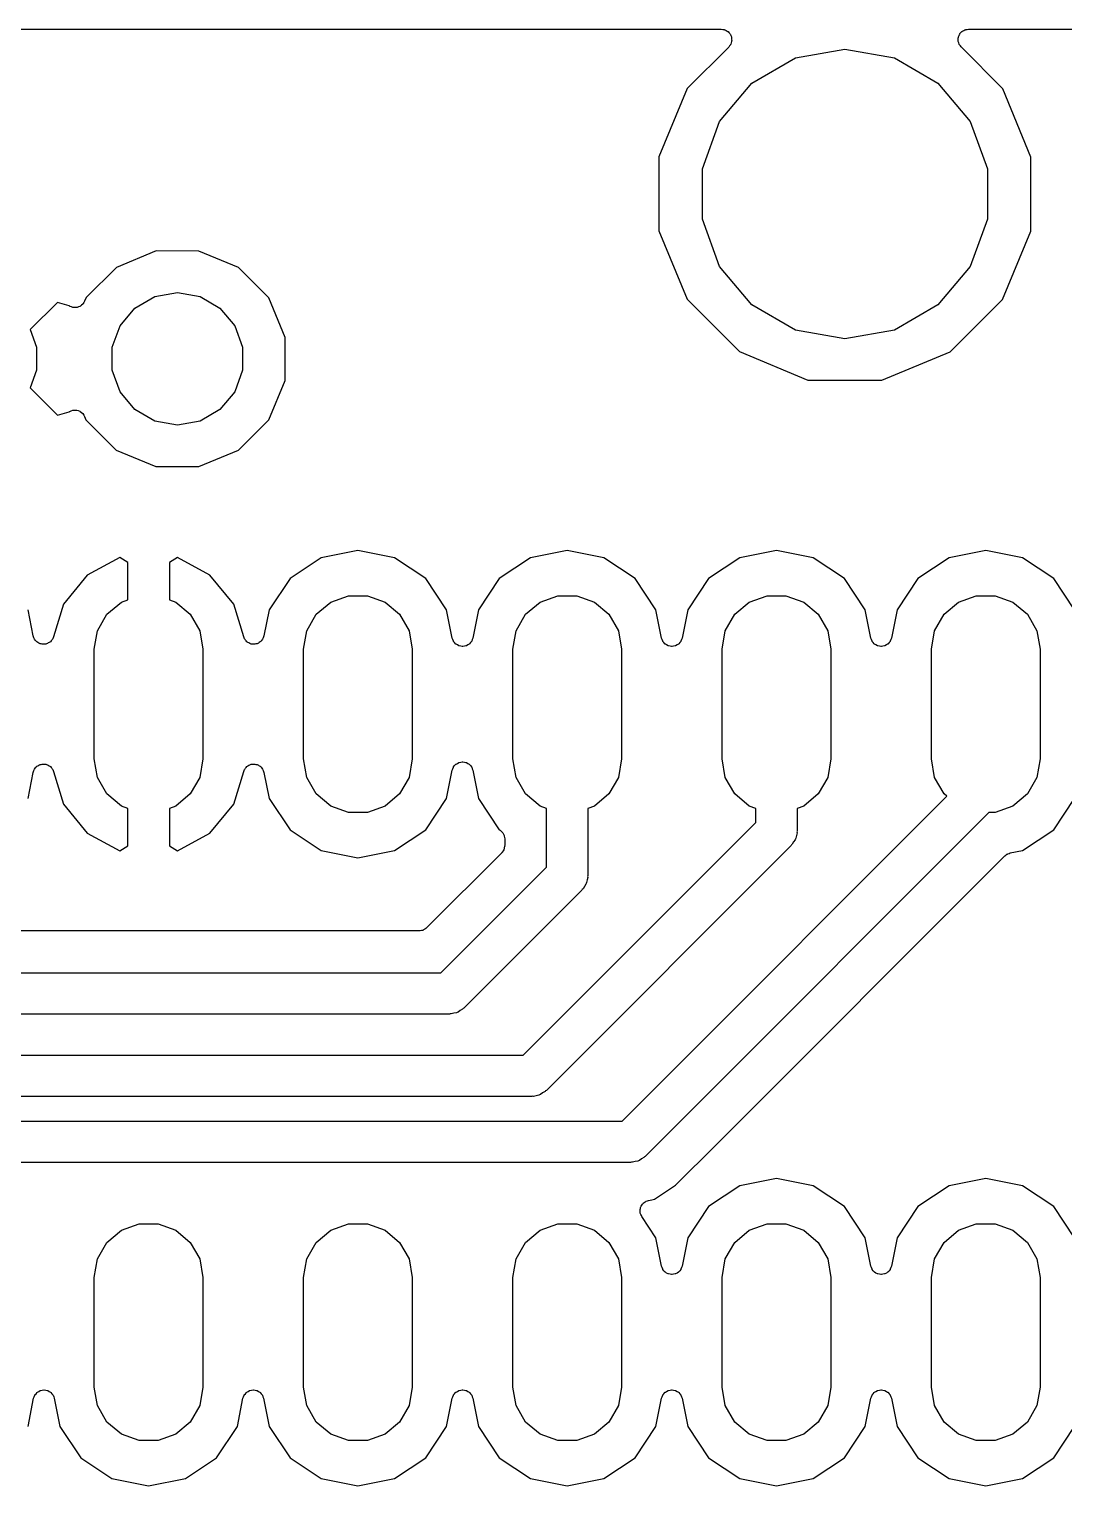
# Model space of a CAD drawing. Extents: x 30 to 169, y -146 to -30.
# Drawn here: x 133.2 to 145.76, y -47.67 to -30 of the extents above; entities that cross this region are included whole.
import ezdxf

# ---------------------------------------------------------------- set-up
doc = ezdxf.new("R2010")
doc.units = 0
doc.header["$MEASUREMENT"] = 0
doc.layers.add('BLACK', color=7, linetype='CONTINUOUS')

msp = doc.modelspace()

# ---------------------------------------------------------------- linework, layer by layer
at = {"layer": 'Black'}
for p, q in [((117.505, -30), (141.6, -30)), ((141.6, -30), (141.617, -30.0029)), ((141.617, -30.0029), (141.633, -30.0044)), ((141.633, -30.0044), (141.638, -30.0067)), ((141.638, -30.0067), (141.644, -30.0077)), ((141.644, -30.0077), (141.658, -30.016)), ((141.658, -30.016), (141.673, -30.023)), ((141.673, -30.023), (141.677, -30.0269)), ((141.677, -30.0269), (141.682, -30.0297)), ((141.682, -30.0297), (141.693, -30.0425)), ((141.693, -30.0425), (141.705, -30.0542)), ((144.496, -30.0541), (144.508, -30.0424)), ((144.508, -30.0424), (144.519, -30.0297)), ((144.519, -30.0297), (144.523, -30.0269)), ((144.523, -30.0269), (144.527, -30.0229)), ((144.527, -30.0229), (144.542, -30.0159)), ((144.542, -30.0159), (144.557, -30.0077)), ((144.557, -30.0077), (144.562, -30.0067)), ((144.562, -30.0067), (144.567, -30.0043)), ((144.567, -30.0043), (144.584, -30.0029)), ((144.584, -30.0029), (144.6, -30)), ((144.6, -30), (165.1, -30)), ((141.69, -30.2169), (141.187, -30.7193)), ((141.7, -30.2033), (141.69, -30.2169)), ((141.71, -30.1905), (141.7, -30.2033)), ((141.705, -30.0542), (141.707, -30.0593)), ((141.707, -30.0593), (141.71, -30.0635)), ((141.71, -30.0635), (141.716, -30.0791)), ((141.712, -30.1853), (141.71, -30.1905)), ((141.715, -30.1808), (141.712, -30.1853)), ((141.72, -30.1647), (141.715, -30.1808)), ((141.716, -30.0791), (141.723, -30.0942)), ((141.725, -30.1491), (141.72, -30.1647)), ((141.723, -30.0942), (141.724, -30.0997)), ((141.724, -30.0997), (141.725, -30.1049)), ((141.725, -30.1049), (141.725, -30.1216)), ((141.725, -30.1216), (141.727, -30.1382)), ((141.727, -30.1382), (141.725, -30.1435)), ((141.725, -30.1435), (141.725, -30.1491)), ((144.474, -30.138), (144.475, -30.1215)), ((144.475, -30.1434), (144.474, -30.138)), ((144.475, -30.1049), (144.477, -30.0996)), ((144.475, -30.1215), (144.475, -30.1049)), ((144.475, -30.1491), (144.475, -30.1434)), ((144.481, -30.1646), (144.475, -30.1491)), ((144.477, -30.0996), (144.478, -30.094)), ((144.478, -30.094), (144.485, -30.079)), ((144.485, -30.1806), (144.481, -30.1646)), ((144.485, -30.079), (144.49, -30.0635)), ((144.488, -30.1852), (144.485, -30.1806)), ((144.49, -30.1905), (144.488, -30.1852)), ((144.49, -30.0635), (144.494, -30.0592)), ((144.501, -30.2032), (144.49, -30.1905)), ((144.494, -30.0592), (144.496, -30.0541)), ((144.51, -30.2167), (144.501, -30.2032)), ((145.015, -30.7226), (144.51, -30.2167)), ((141.971, -30.6543), (142.499, -30.3493)), ((142.499, -30.3493), (143.1, -30.2433)), ((143.1, -30.2433), (143.701, -30.3493)), ((143.701, -30.3493), (144.229, -30.6543)), ((141.187, -30.7193), (140.842, -31.5489)), ((141.579, -31.1217), (141.971, -30.6543)), ((144.229, -30.6543), (144.621, -31.1217)), ((145.358, -31.5528), (145.015, -30.7226)), ((141.37, -31.695), (141.579, -31.1217)), ((144.621, -31.1217), (144.83, -31.695)), ((140.842, -31.5489), (140.842, -32.4472)), ((145.358, -32.4511), (145.358, -31.5528)), ((141.37, -32.305), (141.37, -31.695)), ((144.83, -31.695), (144.83, -32.305)), ((141.579, -32.8783), (141.37, -32.305)), ((144.83, -32.305), (144.621, -32.8783)), ((140.842, -32.4472), (141.185, -33.2774)), ((145.013, -33.2807), (145.358, -32.4511)), ((134.741, -32.6918), (134.26, -32.8905)), ((135.261, -32.6922), (134.741, -32.6918)), ((135.742, -32.8918), (135.261, -32.6922)), ((134.26, -32.8905), (133.892, -33.2581)), ((136.11, -33.26), (135.742, -32.8918)), ((141.971, -33.3457), (141.579, -32.8783)), ((144.621, -32.8783), (144.229, -33.3457)), ((134.725, -33.2454), (135, -33.1969)), ((135, -33.1969), (135.275, -33.2454)), ((133.544, -33.3154), (133.213, -33.6463)), ((133.687, -33.3585), (133.544, -33.3154)), ((133.688, -33.3596), (133.687, -33.3585)), ((133.693, -33.3618), (133.688, -33.3596)), ((133.698, -33.3652), (133.693, -33.3618)), ((133.714, -33.3702), (133.698, -33.3652)), ((133.729, -33.3765), (133.714, -33.3702)), ((133.735, -33.3768), (133.729, -33.3765)), ((133.74, -33.3785), (133.735, -33.3768)), ((133.757, -33.3777), (133.74, -33.3785)), ((133.773, -33.3785), (133.757, -33.3777)), ((133.778, -33.3768), (133.773, -33.3785)), ((133.784, -33.3765), (133.778, -33.3768)), ((133.799, -33.3702), (133.784, -33.3765)), ((133.815, -33.3652), (133.799, -33.3702)), ((133.82, -33.3618), (133.815, -33.3652)), ((133.825, -33.3597), (133.82, -33.3618)), ((133.837, -33.3485), (133.825, -33.3597)), ((133.85, -33.3384), (133.837, -33.3485)), ((133.853, -33.3337), (133.85, -33.3384)), ((133.857, -33.3299), (133.853, -33.3337)), ((133.865, -33.3152), (133.857, -33.3299)), ((133.874, -33.3012), (133.865, -33.3152)), ((133.892, -33.2581), (133.874, -33.3012)), ((134.305, -33.5985), (134.484, -33.3848)), ((134.484, -33.3848), (134.725, -33.2454)), ((135.275, -33.2454), (135.516, -33.3848)), ((135.516, -33.3848), (135.695, -33.5985)), ((136.308, -33.741), (136.11, -33.26)), ((141.185, -33.2774), (141.819, -33.9131)), ((142.499, -33.6507), (141.971, -33.3457)), ((144.229, -33.3457), (143.701, -33.6507)), ((144.377, -33.9154), (145.013, -33.2807)), ((133.213, -33.6463), (133.291, -33.8606)), ((134.209, -33.8606), (134.305, -33.5985)), ((135.695, -33.5985), (135.791, -33.8606)), ((136.308, -34.2613), (136.308, -33.741)), ((143.1, -33.7567), (142.499, -33.6507)), ((143.701, -33.6507), (143.1, -33.7567)), ((133.291, -33.8606), (133.291, -34.1394)), ((134.209, -34.1394), (134.209, -33.8606)), ((135.791, -33.8606), (135.791, -34.1394)), ((141.819, -33.9131), (142.649, -34.2576)), ((143.547, -34.2584), (144.377, -33.9154)), ((133.291, -34.1394), (133.213, -34.3537)), ((134.305, -34.4015), (134.209, -34.1394)), ((135.791, -34.1394), (135.695, -34.4015)), ((136.108, -34.7419), (136.308, -34.2613)), ((142.649, -34.2576), (143.547, -34.2584)), ((133.213, -34.3537), (133.544, -34.6846)), ((134.484, -34.6152), (134.305, -34.4015)), ((135.695, -34.4015), (135.516, -34.6152)), ((133.544, -34.6846), (133.687, -34.6416)), ((133.687, -34.6416), (133.688, -34.6403)), ((133.688, -34.6403), (133.69, -34.6394)), ((133.69, -34.6394), (133.692, -34.6378)), ((133.692, -34.6378), (133.711, -34.631)), ((133.711, -34.631), (133.729, -34.6235)), ((133.729, -34.6235), (133.731, -34.6234)), ((133.731, -34.6234), (133.734, -34.6225)), ((133.734, -34.6225), (133.753, -34.6225)), ((133.753, -34.6225), (133.773, -34.6216)), ((133.773, -34.6216), (133.775, -34.6224)), ((133.775, -34.6224), (133.778, -34.6224)), ((133.778, -34.6224), (133.796, -34.629)), ((133.796, -34.629), (133.815, -34.6349)), ((133.815, -34.6349), (133.817, -34.6364)), ((133.817, -34.6364), (133.819, -34.6373)), ((133.819, -34.6373), (133.834, -34.6498)), ((134.725, -34.7546), (134.484, -34.6152)), ((135.516, -34.6152), (135.275, -34.7546)), ((133.834, -34.6498), (133.85, -34.6618)), ((133.85, -34.6618), (133.851, -34.6639)), ((133.851, -34.6639), (133.853, -34.6655)), ((133.853, -34.6655), (133.863, -34.6825)), ((133.863, -34.6825), (133.874, -34.699)), ((133.874, -34.699), (133.89, -34.74)), ((133.89, -34.74), (134.258, -35.1082)), ((135, -34.8031), (134.725, -34.7546)), ((135.275, -34.7546), (135, -34.8031)), ((135.74, -35.1095), (136.108, -34.7419)), ((134.258, -35.1082), (134.739, -35.3078)), ((135.259, -35.3082), (135.74, -35.1095)), ((134.739, -35.3078), (135.259, -35.3082)), ((137.19, -36.3254), (136.744, -36.4141)), ((137.636, -36.4141), (137.19, -36.3254)), ((139.73, -36.3254), (139.284, -36.4141)), ((140.176, -36.4141), (139.73, -36.3254)), ((142.27, -36.3254), (141.824, -36.4141)), ((142.716, -36.4141), (142.27, -36.3254)), ((144.81, -36.3254), (144.364, -36.4141)), ((145.256, -36.4141), (144.81, -36.3254)), ((134.301, -36.4123), (133.906, -36.6239)), ((134.396, -36.4708), (134.301, -36.4123)), ((134.396, -36.9249), (134.396, -36.4708)), ((134.999, -36.4123), (134.904, -36.4708)), ((134.904, -36.4708), (134.904, -36.9249)), ((135.394, -36.6239), (134.999, -36.4123)), ((136.744, -36.4141), (136.366, -36.6669)), ((138.014, -36.6669), (137.636, -36.4141)), ((139.284, -36.4141), (138.906, -36.6669)), ((140.554, -36.6669), (140.176, -36.4141)), ((141.824, -36.4141), (141.446, -36.6669)), ((143.094, -36.6669), (142.716, -36.4141)), ((144.364, -36.4141), (143.986, -36.6669)), ((145.634, -36.6669), (145.256, -36.4141)), ((133.906, -36.6239), (133.616, -36.9775)), ((135.684, -36.9775), (135.394, -36.6239)), ((136.366, -36.6669), (136.113, -37.0451)), ((138.267, -37.0451), (138.014, -36.6669)), ((138.906, -36.6669), (138.653, -37.0451)), ((140.807, -37.0451), (140.554, -36.6669)), ((141.446, -36.6669), (141.193, -37.0451)), ((143.347, -37.0451), (143.094, -36.6669)), ((143.986, -36.6669), (143.733, -37.0451)), ((145.887, -37.0451), (145.634, -36.6669)), ((134.32, -36.9526), (134.396, -36.9249)), ((134.904, -36.9249), (134.98, -36.9526)), ((136.86, -36.9526), (137.075, -36.8742)), ((137.075, -36.8742), (137.305, -36.8742)), ((137.305, -36.8742), (137.52, -36.9526)), ((139.4, -36.9526), (139.615, -36.8742)), ((139.615, -36.8742), (139.845, -36.8742)), ((139.845, -36.8742), (140.06, -36.9526)), ((141.94, -36.9526), (142.155, -36.8742)), ((142.155, -36.8742), (142.385, -36.8742)), ((142.385, -36.8742), (142.6, -36.9526)), ((144.48, -36.9526), (144.695, -36.8742)), ((144.695, -36.8742), (144.925, -36.8742)), ((144.925, -36.8742), (145.14, -36.9526)), ((133.25, -37.3613), (133.187, -37.0451)), ((133.616, -36.9775), (133.496, -37.3733)), ((134.029, -37.2987), (134.144, -37.1001)), ((134.144, -37.1001), (134.32, -36.9526)), ((134.98, -36.9526), (135.156, -37.1001)), ((135.156, -37.1001), (135.271, -37.2987)), ((135.804, -37.3733), (135.684, -36.9775)), ((136.113, -37.0451), (136.05, -37.3613)), ((136.569, -37.2987), (136.684, -37.1001)), ((136.684, -37.1001), (136.86, -36.9526)), ((137.52, -36.9526), (137.696, -37.1001)), ((137.696, -37.1001), (137.811, -37.2987)), ((138.335, -37.3884), (138.267, -37.0451)), ((138.653, -37.0451), (138.585, -37.3884)), ((139.109, -37.2987), (139.224, -37.1001)), ((139.224, -37.1001), (139.4, -36.9526)), ((140.06, -36.9526), (140.236, -37.1001)), ((140.236, -37.1001), (140.351, -37.2987)), ((140.875, -37.3884), (140.807, -37.0451)), ((141.193, -37.0451), (141.125, -37.3884)), ((141.649, -37.2987), (141.764, -37.1001)), ((141.764, -37.1001), (141.94, -36.9526)), ((142.6, -36.9526), (142.776, -37.1001)), ((142.776, -37.1001), (142.891, -37.2987)), ((143.415, -37.3884), (143.347, -37.0451)), ((143.733, -37.0451), (143.665, -37.3884)), ((144.189, -37.2987), (144.304, -37.1001)), ((144.304, -37.1001), (144.48, -36.9526)), ((145.14, -36.9526), (145.316, -37.1001)), ((145.316, -37.1001), (145.431, -37.2987)), ((133.255, -37.3736), (133.25, -37.3613)), ((133.258, -37.3864), (133.255, -37.3736)), ((133.263, -37.394), (133.258, -37.3864)), ((133.266, -37.4024), (133.263, -37.394)), ((133.275, -37.4123), (133.266, -37.4024)), ((133.282, -37.4234), (133.275, -37.4123)), ((133.289, -37.4288), (133.282, -37.4234)), ((133.295, -37.4356), (133.289, -37.4288)), ((133.307, -37.4419), (133.295, -37.4356)), ((133.317, -37.4498), (133.307, -37.4419)), ((133.326, -37.4524), (133.317, -37.4498)), ((133.334, -37.4568), (133.326, -37.4524)), ((133.347, -37.4588), (133.334, -37.4568)), ((133.359, -37.4626), (133.347, -37.4588)), ((133.368, -37.4621), (133.359, -37.4626)), ((133.377, -37.4635), (133.368, -37.4621)), ((133.39, -37.4609), (133.377, -37.4635)), ((133.404, -37.4602), (133.39, -37.4609)), ((133.412, -37.4566), (133.404, -37.4602)), ((133.421, -37.4549), (133.412, -37.4566)), ((133.432, -37.448), (133.421, -37.4549)), ((133.444, -37.4428), (133.432, -37.448)), ((133.451, -37.4367), (133.444, -37.4428)), ((133.458, -37.432), (133.451, -37.4367)), ((133.467, -37.4217), (133.458, -37.432)), ((133.476, -37.4127), (133.467, -37.4217)), ((133.48, -37.4046), (133.476, -37.4127)), ((133.486, -37.3976), (133.48, -37.4046)), ((133.49, -37.3851), (133.486, -37.3976)), ((133.496, -37.3733), (133.49, -37.3851)), ((133.99, -37.5246), (134.029, -37.2987)), ((135.271, -37.2987), (135.31, -37.5246)), ((135.81, -37.3851), (135.804, -37.3733)), ((135.814, -37.3976), (135.81, -37.3851)), ((135.82, -37.4046), (135.814, -37.3976)), ((135.824, -37.4127), (135.82, -37.4046)), ((135.833, -37.4217), (135.824, -37.4127)), ((135.842, -37.432), (135.833, -37.4217)), ((135.849, -37.4367), (135.842, -37.432)), ((135.856, -37.4428), (135.849, -37.4367)), ((135.868, -37.448), (135.856, -37.4428)), ((135.879, -37.4549), (135.868, -37.448)), ((135.888, -37.4566), (135.879, -37.4549)), ((135.896, -37.4602), (135.888, -37.4566)), ((135.91, -37.4609), (135.896, -37.4602)), ((135.923, -37.4635), (135.91, -37.4609)), ((135.932, -37.4621), (135.923, -37.4635)), ((135.941, -37.4626), (135.932, -37.4621)), ((135.953, -37.4588), (135.941, -37.4626)), ((135.966, -37.4568), (135.953, -37.4588)), ((135.974, -37.4524), (135.966, -37.4568)), ((135.983, -37.4498), (135.974, -37.4524)), ((135.993, -37.4419), (135.983, -37.4498)), ((136.005, -37.4356), (135.993, -37.4419)), ((136.011, -37.4288), (136.005, -37.4356)), ((136.018, -37.4234), (136.011, -37.4288)), ((136.025, -37.4123), (136.018, -37.4234)), ((136.034, -37.4024), (136.025, -37.4123)), ((136.037, -37.394), (136.034, -37.4024)), ((136.042, -37.3864), (136.037, -37.394)), ((136.045, -37.3736), (136.042, -37.3864)), ((136.05, -37.3613), (136.045, -37.3736)), ((136.53, -37.5246), (136.569, -37.2987)), ((137.811, -37.2987), (137.85, -37.5246)), ((138.342, -37.4064), (138.335, -37.3884)), ((138.349, -37.4247), (138.342, -37.4064)), ((138.35, -37.4269), (138.349, -37.4247)), ((138.351, -37.4295), (138.35, -37.4269)), ((138.364, -37.444), (138.351, -37.4295)), ((138.376, -37.4591), (138.364, -37.444)), ((138.379, -37.4605), (138.376, -37.4591)), ((138.381, -37.4626), (138.379, -37.4605)), ((138.397, -37.4719), (138.381, -37.4626)), ((138.539, -37.4626), (138.523, -37.4719)), ((138.541, -37.4605), (138.539, -37.4626)), ((138.544, -37.4591), (138.541, -37.4605)), ((138.556, -37.444), (138.544, -37.4591)), ((138.569, -37.4295), (138.556, -37.444)), ((138.57, -37.4269), (138.569, -37.4295)), ((138.571, -37.4247), (138.57, -37.4269)), ((138.578, -37.4064), (138.571, -37.4247)), ((138.585, -37.3884), (138.578, -37.4064)), ((139.07, -37.5246), (139.109, -37.2987)), ((140.351, -37.2987), (140.39, -37.5246)), ((140.882, -37.4064), (140.875, -37.3884)), ((140.889, -37.4247), (140.882, -37.4064)), ((140.89, -37.4269), (140.889, -37.4247)), ((140.891, -37.4295), (140.89, -37.4269)), ((140.904, -37.444), (140.891, -37.4295)), ((140.916, -37.4591), (140.904, -37.444)), ((140.919, -37.4605), (140.916, -37.4591)), ((140.921, -37.4626), (140.919, -37.4605)), ((140.937, -37.4719), (140.921, -37.4626)), ((141.079, -37.4626), (141.063, -37.4719)), ((141.081, -37.4605), (141.079, -37.4626)), ((141.084, -37.4591), (141.081, -37.4605)), ((141.096, -37.444), (141.084, -37.4591)), ((141.109, -37.4295), (141.096, -37.444)), ((141.11, -37.4269), (141.109, -37.4295)), ((141.111, -37.4247), (141.11, -37.4269)), ((141.118, -37.4064), (141.111, -37.4247)), ((141.125, -37.3884), (141.118, -37.4064)), ((141.61, -37.5246), (141.649, -37.2987)), ((142.891, -37.2987), (142.93, -37.5246)), ((143.422, -37.4064), (143.415, -37.3884)), ((143.429, -37.4247), (143.422, -37.4064)), ((143.43, -37.4269), (143.429, -37.4247)), ((143.431, -37.4295), (143.43, -37.4269)), ((143.444, -37.444), (143.431, -37.4295)), ((143.456, -37.4591), (143.444, -37.444)), ((143.459, -37.4605), (143.456, -37.4591)), ((143.461, -37.4626), (143.459, -37.4605)), ((143.477, -37.4719), (143.461, -37.4626)), ((143.619, -37.4626), (143.603, -37.4719)), ((143.621, -37.4605), (143.619, -37.4626)), ((143.624, -37.4591), (143.621, -37.4605)), ((143.636, -37.444), (143.624, -37.4591)), ((143.649, -37.4295), (143.636, -37.444)), ((143.65, -37.4269), (143.649, -37.4295)), ((143.651, -37.4247), (143.65, -37.4269)), ((143.658, -37.4064), (143.651, -37.4247)), ((143.665, -37.3884), (143.658, -37.4064)), ((144.15, -37.5246), (144.189, -37.2987)), ((145.431, -37.2987), (145.47, -37.5246)), ((133.99, -38.8554), (133.99, -37.5246)), ((135.31, -37.5246), (135.31, -38.8554)), ((136.53, -38.8554), (136.53, -37.5246)), ((137.85, -37.5246), (137.85, -38.8554)), ((138.414, -37.482), (138.397, -37.4719)), ((138.417, -37.4825), (138.414, -37.482)), ((138.419, -37.4838), (138.417, -37.4825)), ((138.438, -37.4868), (138.419, -37.4838)), ((138.457, -37.4906), (138.438, -37.4868)), ((138.46, -37.4901), (138.457, -37.4906)), ((138.463, -37.4906), (138.46, -37.4901)), ((138.482, -37.4868), (138.463, -37.4906)), ((138.501, -37.4838), (138.482, -37.4868)), ((138.503, -37.4825), (138.501, -37.4838)), ((138.506, -37.482), (138.503, -37.4825)), ((138.523, -37.4719), (138.506, -37.482)), ((139.07, -38.8554), (139.07, -37.5246)), ((140.39, -37.5246), (140.39, -38.8554)), ((140.954, -37.482), (140.937, -37.4719)), ((140.957, -37.4825), (140.954, -37.482)), ((140.959, -37.4838), (140.957, -37.4825)), ((140.978, -37.4868), (140.959, -37.4838)), ((140.997, -37.4906), (140.978, -37.4868)), ((141, -37.4901), (140.997, -37.4906)), ((141.003, -37.4906), (141, -37.4901)), ((141.022, -37.4868), (141.003, -37.4906)), ((141.041, -37.4838), (141.022, -37.4868)), ((141.043, -37.4825), (141.041, -37.4838)), ((141.046, -37.482), (141.043, -37.4825)), ((141.063, -37.4719), (141.046, -37.482)), ((141.61, -38.8554), (141.61, -37.5246)), ((142.93, -37.5246), (142.93, -38.8554)), ((143.494, -37.482), (143.477, -37.4719)), ((143.497, -37.4825), (143.494, -37.482)), ((143.499, -37.4838), (143.497, -37.4825)), ((143.518, -37.4868), (143.499, -37.4838)), ((143.537, -37.4906), (143.518, -37.4868)), ((143.54, -37.4901), (143.537, -37.4906)), ((143.543, -37.4906), (143.54, -37.4901)), ((143.562, -37.4868), (143.543, -37.4906)), ((143.581, -37.4838), (143.562, -37.4868)), ((143.583, -37.4825), (143.581, -37.4838)), ((143.586, -37.482), (143.583, -37.4825)), ((143.603, -37.4719), (143.586, -37.482)), ((144.15, -38.8554), (144.15, -37.5246)), ((145.47, -37.5246), (145.47, -38.8554)), ((134.029, -39.0813), (133.99, -38.8554)), ((135.31, -38.8554), (135.271, -39.0813)), ((136.569, -39.0813), (136.53, -38.8554)), ((137.85, -38.8554), (137.811, -39.0813)), ((139.109, -39.0813), (139.07, -38.8554)), ((140.39, -38.8554), (140.351, -39.0813)), ((141.649, -39.0813), (141.61, -38.8554)), ((142.93, -38.8554), (142.891, -39.0813)), ((144.189, -39.0813), (144.15, -38.8554)), ((145.47, -38.8554), (145.431, -39.0813)), ((133.187, -39.3349), (133.25, -39.0187)), ((133.25, -39.0187), (133.255, -39.0064)), ((133.255, -39.0064), (133.258, -38.9936)), ((133.258, -38.9936), (133.263, -38.986)), ((133.263, -38.986), (133.266, -38.9776)), ((133.266, -38.9776), (133.275, -38.9677)), ((133.275, -38.9677), (133.282, -38.9566)), ((133.282, -38.9566), (133.289, -38.9512)), ((133.289, -38.9512), (133.295, -38.9444)), ((133.295, -38.9444), (133.307, -38.9381)), ((133.307, -38.9381), (133.317, -38.9302)), ((133.317, -38.9302), (133.326, -38.9276)), ((133.326, -38.9276), (133.334, -38.9232)), ((133.334, -38.9232), (133.347, -38.9212)), ((133.347, -38.9212), (133.359, -38.9174)), ((133.359, -38.9174), (133.368, -38.9179)), ((133.368, -38.9179), (133.377, -38.9165)), ((133.377, -38.9165), (133.39, -38.9191)), ((133.39, -38.9191), (133.404, -38.9198)), ((133.404, -38.9198), (133.412, -38.9234)), ((133.412, -38.9234), (133.421, -38.9251)), ((133.421, -38.9251), (133.432, -38.932)), ((133.432, -38.932), (133.444, -38.9372)), ((133.444, -38.9372), (133.451, -38.9433)), ((133.451, -38.9433), (133.458, -38.948)), ((133.458, -38.948), (133.467, -38.9583)), ((133.467, -38.9583), (133.476, -38.9673)), ((133.476, -38.9673), (133.48, -38.9754)), ((133.48, -38.9754), (133.486, -38.9824)), ((133.486, -38.9824), (133.49, -38.9949)), ((133.49, -38.9949), (133.496, -39.0067)), ((133.496, -39.0067), (133.616, -39.4025)), ((135.684, -39.4025), (135.804, -39.0067)), ((135.804, -39.0067), (135.81, -38.9949)), ((135.81, -38.9949), (135.814, -38.9824)), ((135.814, -38.9824), (135.82, -38.9754)), ((135.82, -38.9754), (135.824, -38.9673)), ((135.824, -38.9673), (135.833, -38.9583)), ((135.833, -38.9583), (135.842, -38.948)), ((135.842, -38.948), (135.849, -38.9433)), ((135.849, -38.9433), (135.856, -38.9372)), ((135.856, -38.9372), (135.868, -38.932)), ((135.868, -38.932), (135.879, -38.9251)), ((135.879, -38.9251), (135.888, -38.9234)), ((135.888, -38.9234), (135.896, -38.9198)), ((135.896, -38.9198), (135.91, -38.9191)), ((135.91, -38.9191), (135.923, -38.9165)), ((135.923, -38.9165), (135.932, -38.9179)), ((135.932, -38.9179), (135.941, -38.9174)), ((135.941, -38.9174), (135.953, -38.9212)), ((135.953, -38.9212), (135.966, -38.9232)), ((135.966, -38.9232), (135.974, -38.9276)), ((135.974, -38.9276), (135.983, -38.9302)), ((135.983, -38.9302), (135.993, -38.9381)), ((135.993, -38.9381), (136.005, -38.9444)), ((136.005, -38.9444), (136.011, -38.9512)), ((136.011, -38.9512), (136.018, -38.9566)), ((136.018, -38.9566), (136.025, -38.9677)), ((136.025, -38.9677), (136.034, -38.9776)), ((136.034, -38.9776), (136.037, -38.986)), ((136.037, -38.986), (136.042, -38.9936)), ((136.042, -38.9936), (136.045, -39.0064)), ((136.045, -39.0064), (136.05, -39.0187)), ((136.05, -39.0187), (136.113, -39.3349)), ((138.267, -39.3349), (138.335, -38.9916)), ((138.335, -38.9916), (138.342, -38.9736)), ((138.342, -38.9736), (138.349, -38.9553)), ((138.349, -38.9553), (138.35, -38.9531)), ((138.35, -38.9531), (138.351, -38.9505)), ((138.351, -38.9505), (138.364, -38.936)), ((138.364, -38.936), (138.376, -38.9209)), ((138.376, -38.9209), (138.379, -38.9195)), ((138.379, -38.9195), (138.381, -38.9174)), ((138.381, -38.9174), (138.397, -38.9081)), ((138.397, -38.9081), (138.414, -38.898)), ((138.414, -38.898), (138.417, -38.8975)), ((138.417, -38.8975), (138.419, -38.8962)), ((138.419, -38.8962), (138.438, -38.8932)), ((138.438, -38.8932), (138.457, -38.8894)), ((138.457, -38.8894), (138.46, -38.8899)), ((138.46, -38.8899), (138.463, -38.8894)), ((138.463, -38.8894), (138.482, -38.8932)), ((138.482, -38.8932), (138.501, -38.8962)), ((138.501, -38.8962), (138.503, -38.8975)), ((138.503, -38.8975), (138.506, -38.898)), ((138.506, -38.898), (138.523, -38.9081)), ((138.523, -38.9081), (138.539, -38.9174)), ((138.539, -38.9174), (138.541, -38.9195)), ((138.541, -38.9195), (138.544, -38.9209)), ((138.544, -38.9209), (138.556, -38.936)), ((138.556, -38.936), (138.569, -38.9505)), ((138.569, -38.9505), (138.57, -38.9531)), ((138.57, -38.9531), (138.571, -38.9553)), ((138.571, -38.9553), (138.578, -38.9736)), ((138.578, -38.9736), (138.585, -38.9916)), ((138.585, -38.9916), (138.653, -39.3349)), ((134.144, -39.2799), (134.029, -39.0813)), ((135.271, -39.0813), (135.156, -39.2799)), ((136.684, -39.2799), (136.569, -39.0813)), ((137.811, -39.0813), (137.696, -39.2799)), ((139.224, -39.2799), (139.109, -39.0813)), ((140.351, -39.0813), (140.236, -39.2799)), ((141.764, -39.2799), (141.649, -39.0813)), ((142.891, -39.0813), (142.776, -39.2799)), ((144.304, -39.2799), (144.189, -39.0813)), ((145.431, -39.0813), (145.316, -39.2799)), ((133.616, -39.4025), (133.906, -39.7561)), ((134.32, -39.4274), (134.144, -39.2799)), ((135.156, -39.2799), (134.98, -39.4274)), ((135.394, -39.7561), (135.684, -39.4025)), ((136.113, -39.3349), (136.366, -39.7131)), ((136.86, -39.4274), (136.684, -39.2799)), ((137.696, -39.2799), (137.52, -39.4274)), ((138.014, -39.7131), (138.267, -39.3349)), ((138.653, -39.3349), (138.906, -39.7131)), ((139.4, -39.4274), (139.224, -39.2799)), ((140.236, -39.2799), (140.06, -39.4274)), ((140.823, -42.8232), (144.338, -39.3084)), ((141.94, -39.4274), (141.764, -39.2799)), ((142.776, -39.2799), (142.6, -39.4274)), ((144.338, -39.3084), (144.304, -39.2799)), ((145.316, -39.2799), (145.14, -39.4274)), ((145.634, -39.7131), (145.887, -39.3349)), ((134.396, -39.4551), (134.32, -39.4274)), ((134.396, -39.9092), (134.396, -39.4551)), ((134.98, -39.4274), (134.904, -39.4551)), ((134.904, -39.4551), (134.904, -39.9092)), ((137.075, -39.5058), (136.86, -39.4274)), ((137.305, -39.5058), (137.075, -39.5058)), ((137.52, -39.4274), (137.305, -39.5058)), ((139.48, -39.4566), (139.4, -39.4274)), ((139.48, -40.1664), (139.48, -39.4566)), ((140.06, -39.4274), (139.98, -39.4566)), ((139.98, -39.4566), (139.98, -40.27)), ((144.848, -39.5058), (141.177, -43.1768)), ((142.02, -39.4566), (141.94, -39.4274)), ((142.02, -39.6264), (142.02, -39.4566)), ((142.6, -39.4274), (142.52, -39.4566)), ((142.52, -39.4566), (142.52, -39.73)), ((144.925, -39.5058), (144.848, -39.5058)), ((145.14, -39.4274), (144.925, -39.5058)), ((133.906, -39.7561), (134.301, -39.9677)), ((134.999, -39.9677), (135.394, -39.7561)), ((136.366, -39.7131), (136.744, -39.9659)), ((137.636, -39.9659), (138.014, -39.7131)), ((138.906, -39.7131), (138.916, -39.7198)), ((138.916, -39.7198), (138.929, -39.7322)), ((138.929, -39.7322), (138.942, -39.7438)), ((138.942, -39.7438), (138.944, -39.7474)), ((138.944, -39.7474), (138.947, -39.7503)), ((138.947, -39.7503), (138.955, -39.7664)), ((138.955, -39.7664), (138.964, -39.782)), ((139.196, -42.45), (142.02, -39.6264)), ((142.519, -39.7518), (142.511, -39.7833)), ((142.52, -39.73), (142.518, -39.7408)), ((142.518, -39.7408), (142.519, -39.7518)), ((145.256, -39.9659), (145.634, -39.7131)), ((134.301, -39.9677), (134.396, -39.9092)), ((134.904, -39.9092), (134.999, -39.9677)), ((138.964, -39.782), (138.965, -39.7861)), ((138.967, -39.9305), (138.964, -39.9469)), ((138.965, -39.7861), (138.967, -39.7899)), ((138.967, -39.7899), (138.969, -39.8077)), ((138.972, -39.9145), (138.967, -39.9305)), ((138.969, -39.8077), (138.972, -39.8254)), ((138.972, -39.9034), (138.971, -39.9089)), ((138.971, -39.9089), (138.972, -39.9145)), ((138.972, -39.8254), (138.972, -39.9034)), ((142.447, -39.9068), (139.477, -42.8768)), ((142.453, -39.8978), (142.447, -39.9068)), ((142.462, -39.8907), (142.453, -39.8978)), ((142.478, -39.8624), (142.462, -39.8907)), ((142.497, -39.8357), (142.478, -39.8624)), ((142.499, -39.825), (142.497, -39.8357)), ((142.505, -39.8155), (142.499, -39.825)), ((142.511, -39.7833), (142.505, -39.8155)), ((136.744, -39.9659), (137.19, -40.0546)), ((137.19, -40.0546), (137.636, -39.9659)), ((138.935, -39.9932), (138.023, -40.9048)), ((138.938, -39.9886), (138.935, -39.9932)), ((138.942, -39.9851), (138.938, -39.9886)), ((138.951, -39.9707), (138.942, -39.9851)), ((138.96, -39.9571), (138.951, -39.9707)), ((138.962, -39.9517), (138.96, -39.9571)), ((138.964, -39.9469), (138.962, -39.9517)), ((141.536, -43.536), (145.042, -40.0304)), ((145.042, -40.0304), (145.054, -40.0217)), ((145.054, -40.0217), (145.066, -40.0116)), ((145.066, -40.0116), (145.072, -40.0091)), ((145.072, -40.0091), (145.078, -40.0051)), ((145.078, -40.0051), (145.092, -40.0011)), ((145.092, -40.0011), (145.107, -39.9956)), ((145.107, -39.9956), (145.256, -39.9659)), ((138.196, -41.45), (139.48, -40.1664)), ((139.979, -40.2918), (139.971, -40.3233)), ((139.98, -40.27), (139.978, -40.2808)), ((139.978, -40.2808), (139.979, -40.2918)), ((139.907, -40.4468), (138.477, -41.8768)), ((139.913, -40.4378), (139.907, -40.4468)), ((139.922, -40.4307), (139.913, -40.4378)), ((139.938, -40.4024), (139.922, -40.4307)), ((139.957, -40.3757), (139.938, -40.4024)), ((139.959, -40.365), (139.957, -40.3757)), ((139.965, -40.3555), (139.959, -40.365)), ((139.971, -40.3233), (139.965, -40.3555)), ((137.933, -40.942), (118.313, -40.942)), ((137.939, -40.941), (137.933, -40.942)), ((137.944, -40.9415), (137.939, -40.941)), ((137.961, -40.9372), (137.944, -40.9415)), ((137.977, -40.9343), (137.961, -40.9372)), ((137.982, -40.9315), (137.977, -40.9343)), ((137.987, -40.9301), (137.982, -40.9315)), ((138.001, -40.9206), (137.987, -40.9301)), ((138.015, -40.9123), (138.001, -40.9206)), ((138.019, -40.908), (138.015, -40.9123)), ((138.023, -40.9048), (138.019, -40.908)), ((118.3, -41.45), (138.196, -41.45)), ((138.468, -41.8831), (138.461, -41.8915)), ((138.477, -41.8768), (138.468, -41.8831)), ((138.3, -41.95), (118.404, -41.95)), ((138.311, -41.9481), (138.3, -41.95)), ((138.322, -41.949), (138.311, -41.9481)), ((138.353, -41.9406), (138.322, -41.949)), ((138.386, -41.9349), (138.353, -41.9406)), ((138.395, -41.9294), (138.386, -41.9349)), ((138.406, -41.9266), (138.395, -41.9294)), ((138.432, -41.9078), (138.406, -41.9266)), ((138.461, -41.8915), (138.432, -41.9078)), ((119.3, -42.45), (139.196, -42.45)), ((139.311, -42.9481), (139.3, -42.95)), ((139.322, -42.949), (139.311, -42.9481)), ((139.353, -42.9406), (139.322, -42.949)), ((139.386, -42.9349), (139.353, -42.9406)), ((139.395, -42.9294), (139.386, -42.9349)), ((139.406, -42.9266), (139.395, -42.9294)), ((139.432, -42.9078), (139.406, -42.9266)), ((139.461, -42.8915), (139.432, -42.9078)), ((139.468, -42.8831), (139.461, -42.8915)), ((139.477, -42.8768), (139.468, -42.8831)), ((140.396, -43.25), (140.823, -42.8232)), ((139.3, -42.95), (119.404, -42.95)), ((120.5, -43.25), (139, -43.25)), ((139, -43.25), (140.396, -43.25)), ((141.177, -43.1768), (140.677, -43.6768)), ((141.045, -44.0271), (141.536, -43.536)), ((141.536, -43.536), (141.536, -43.536)), ((141.536, -43.536), (141.536, -43.536)), ((139, -43.75), (120.604, -43.75)), ((140.5, -43.75), (139, -43.75)), ((140.511, -43.7481), (140.5, -43.75)), ((140.522, -43.749), (140.511, -43.7481)), ((140.553, -43.7406), (140.522, -43.749)), ((140.586, -43.7349), (140.553, -43.7406)), ((140.595, -43.7294), (140.586, -43.7349)), ((140.606, -43.7266), (140.595, -43.7294)), ((140.632, -43.7078), (140.606, -43.7266)), ((140.661, -43.6915), (140.632, -43.7078)), ((140.668, -43.6831), (140.661, -43.6915)), ((140.677, -43.6768), (140.668, -43.6831)), ((142.27, -43.9454), (141.824, -44.0341)), ((142.716, -44.0341), (142.27, -43.9454)), ((144.81, -43.9454), (144.364, -44.0341)), ((145.256, -44.0341), (144.81, -43.9454)), ((140.789, -44.198), (141.045, -44.0271)), ((141.824, -44.0341), (141.446, -44.2869)), ((143.094, -44.2869), (142.716, -44.0341)), ((144.364, -44.0341), (143.986, -44.2869)), ((145.634, -44.2869), (145.256, -44.0341)), ((140.614, -44.3233), (140.618, -44.31)), ((140.615, -44.3316), (140.614, -44.3233)), ((140.614, -44.3399), (140.615, -44.3316)), ((140.616, -44.3535), (140.614, -44.3399)), ((140.617, -44.3673), (140.616, -44.3535)), ((140.618, -44.31), (140.62, -44.2963)), ((140.62, -44.2963), (140.625, -44.289)), ((140.625, -44.289), (140.627, -44.2809)), ((140.627, -44.2809), (140.635, -44.2698)), ((140.635, -44.2698), (140.642, -44.2576)), ((140.642, -44.2576), (140.648, -44.2521)), ((140.648, -44.2521), (140.653, -44.2454)), ((140.653, -44.2454), (140.664, -44.2377)), ((140.664, -44.2377), (140.675, -44.2285)), ((140.675, -44.2285), (140.683, -44.2255)), ((140.683, -44.2255), (140.69, -44.2209)), ((140.69, -44.2209), (140.703, -44.2176)), ((140.703, -44.2176), (140.716, -44.2126)), ((140.716, -44.2126), (140.758, -44.2042)), ((140.758, -44.2042), (140.789, -44.198)), ((140.758, -44.2042), (140.758, -44.2042)), ((141.446, -44.2869), (141.193, -44.6651)), ((143.347, -44.6651), (143.094, -44.2869)), ((143.986, -44.2869), (143.733, -44.6651)), ((145.887, -44.6651), (145.634, -44.2869)), ((134.32, -44.5726), (134.535, -44.4942)), ((134.535, -44.4942), (134.765, -44.4942)), ((134.765, -44.4942), (134.98, -44.5726)), ((136.86, -44.5726), (137.075, -44.4942)), ((137.075, -44.4942), (137.305, -44.4942)), ((137.305, -44.4942), (137.52, -44.5726)), ((139.4, -44.5726), (139.615, -44.4942)), ((139.615, -44.4942), (139.845, -44.4942)), ((139.845, -44.4942), (140.06, -44.5726)), ((140.621, -44.3749), (140.617, -44.3673)), ((140.622, -44.3831), (140.621, -44.3749)), ((140.63, -44.395), (140.622, -44.3831)), ((140.635, -44.4077), (140.63, -44.395)), ((140.807, -44.6651), (140.635, -44.4077)), ((141.94, -44.5726), (142.155, -44.4942)), ((142.155, -44.4942), (142.385, -44.4942)), ((142.385, -44.4942), (142.6, -44.5726)), ((144.48, -44.5726), (144.695, -44.4942)), ((144.695, -44.4942), (144.925, -44.4942)), ((144.925, -44.4942), (145.14, -44.5726)), ((134.144, -44.7201), (134.32, -44.5726)), ((134.98, -44.5726), (135.156, -44.7201)), ((136.684, -44.7201), (136.86, -44.5726)), ((137.52, -44.5726), (137.696, -44.7201)), ((139.224, -44.7201), (139.4, -44.5726)), ((140.06, -44.5726), (140.236, -44.7201)), ((140.875, -45.0084), (140.807, -44.6651)), ((141.193, -44.6651), (141.125, -45.0084)), ((141.764, -44.7201), (141.94, -44.5726)), ((142.6, -44.5726), (142.776, -44.7201)), ((143.415, -45.0084), (143.347, -44.6651)), ((143.733, -44.6651), (143.665, -45.0084)), ((144.304, -44.7201), (144.48, -44.5726)), ((145.14, -44.5726), (145.316, -44.7201)), ((134.029, -44.9187), (134.144, -44.7201)), ((135.156, -44.7201), (135.271, -44.9187)), ((136.569, -44.9187), (136.684, -44.7201)), ((137.696, -44.7201), (137.811, -44.9187)), ((139.109, -44.9187), (139.224, -44.7201)), ((140.236, -44.7201), (140.351, -44.9187)), ((141.649, -44.9187), (141.764, -44.7201)), ((142.776, -44.7201), (142.891, -44.9187)), ((144.189, -44.9187), (144.304, -44.7201)), ((145.316, -44.7201), (145.431, -44.9187)), ((133.99, -45.1446), (134.029, -44.9187)), ((135.271, -44.9187), (135.31, -45.1446)), ((136.53, -45.1446), (136.569, -44.9187)), ((137.811, -44.9187), (137.85, -45.1446)), ((139.07, -45.1446), (139.109, -44.9187)), ((140.351, -44.9187), (140.39, -45.1446)), ((140.882, -45.0264), (140.875, -45.0084)), ((140.889, -45.0447), (140.882, -45.0264)), ((140.89, -45.0469), (140.889, -45.0447)), ((140.891, -45.0495), (140.89, -45.0469)), ((140.904, -45.064), (140.891, -45.0495)), ((140.916, -45.0791), (140.904, -45.064)), ((141.096, -45.064), (141.084, -45.0791)), ((141.109, -45.0495), (141.096, -45.064)), ((141.11, -45.0469), (141.109, -45.0495)), ((141.111, -45.0447), (141.11, -45.0469)), ((141.118, -45.0264), (141.111, -45.0447)), ((141.125, -45.0084), (141.118, -45.0264)), ((141.61, -45.1446), (141.649, -44.9187)), ((142.891, -44.9187), (142.93, -45.1446)), ((143.422, -45.0264), (143.415, -45.0084)), ((143.429, -45.0447), (143.422, -45.0264)), ((143.43, -45.0469), (143.429, -45.0447)), ((143.431, -45.0495), (143.43, -45.0469)), ((143.444, -45.064), (143.431, -45.0495)), ((143.456, -45.0791), (143.444, -45.064)), ((143.636, -45.064), (143.624, -45.0791)), ((143.649, -45.0495), (143.636, -45.064)), ((143.65, -45.0469), (143.649, -45.0495)), ((143.651, -45.0447), (143.65, -45.0469)), ((143.658, -45.0264), (143.651, -45.0447)), ((143.665, -45.0084), (143.658, -45.0264)), ((144.15, -45.1446), (144.189, -44.9187)), ((145.431, -44.9187), (145.47, -45.1446)), ((133.99, -46.4754), (133.99, -45.1446)), ((135.31, -45.1446), (135.31, -46.4754)), ((136.53, -46.4754), (136.53, -45.1446)), ((137.85, -45.1446), (137.85, -46.4754)), ((139.07, -46.4754), (139.07, -45.1446)), ((140.39, -45.1446), (140.39, -46.4754)), ((140.919, -45.0805), (140.916, -45.0791)), ((140.921, -45.0826), (140.919, -45.0805)), ((140.937, -45.0919), (140.921, -45.0826)), ((140.954, -45.102), (140.937, -45.0919)), ((140.957, -45.1025), (140.954, -45.102)), ((140.959, -45.1038), (140.957, -45.1025)), ((140.978, -45.1068), (140.959, -45.1038)), ((140.997, -45.1106), (140.978, -45.1068)), ((141, -45.1101), (140.997, -45.1106)), ((141.003, -45.1106), (141, -45.1101)), ((141.022, -45.1068), (141.003, -45.1106)), ((141.041, -45.1038), (141.022, -45.1068)), ((141.043, -45.1025), (141.041, -45.1038)), ((141.046, -45.102), (141.043, -45.1025)), ((141.063, -45.0919), (141.046, -45.102)), ((141.079, -45.0826), (141.063, -45.0919)), ((141.081, -45.0805), (141.079, -45.0826)), ((141.084, -45.0791), (141.081, -45.0805)), ((141.61, -46.4754), (141.61, -45.1446)), ((142.93, -45.1446), (142.93, -46.4754)), ((143.459, -45.0805), (143.456, -45.0791)), ((143.461, -45.0826), (143.459, -45.0805)), ((143.477, -45.0919), (143.461, -45.0826)), ((143.494, -45.102), (143.477, -45.0919)), ((143.497, -45.1025), (143.494, -45.102)), ((143.499, -45.1038), (143.497, -45.1025)), ((143.518, -45.1068), (143.499, -45.1038)), ((143.537, -45.1106), (143.518, -45.1068)), ((143.54, -45.1101), (143.537, -45.1106)), ((143.543, -45.1106), (143.54, -45.1101)), ((143.562, -45.1068), (143.543, -45.1106)), ((143.581, -45.1038), (143.562, -45.1068)), ((143.583, -45.1025), (143.581, -45.1038)), ((143.586, -45.102), (143.583, -45.1025)), ((143.603, -45.0919), (143.586, -45.102)), ((143.619, -45.0826), (143.603, -45.0919)), ((143.621, -45.0805), (143.619, -45.0826)), ((143.624, -45.0791), (143.621, -45.0805)), ((144.15, -46.4754), (144.15, -45.1446)), ((145.47, -45.1446), (145.47, -46.4754)), ((134.029, -46.7013), (133.99, -46.4754)), ((135.31, -46.4754), (135.271, -46.7013)), ((136.569, -46.7013), (136.53, -46.4754)), ((137.85, -46.4754), (137.811, -46.7013)), ((139.109, -46.7013), (139.07, -46.4754)), ((140.39, -46.4754), (140.351, -46.7013)), ((141.649, -46.7013), (141.61, -46.4754)), ((142.93, -46.4754), (142.891, -46.7013)), ((144.189, -46.7013), (144.15, -46.4754)), ((145.47, -46.4754), (145.431, -46.7013)), ((133.187, -46.9549), (133.255, -46.6116)), ((133.255, -46.6116), (133.262, -46.5936)), ((133.262, -46.5936), (133.269, -46.5753)), ((133.269, -46.5753), (133.27, -46.5731)), ((133.27, -46.5731), (133.271, -46.5705)), ((133.271, -46.5705), (133.284, -46.556)), ((133.284, -46.556), (133.296, -46.5409)), ((133.296, -46.5409), (133.299, -46.5395)), ((133.299, -46.5395), (133.301, -46.5374)), ((133.301, -46.5374), (133.317, -46.5281)), ((133.317, -46.5281), (133.334, -46.518)), ((133.334, -46.518), (133.337, -46.5175)), ((133.337, -46.5175), (133.339, -46.5162)), ((133.339, -46.5162), (133.358, -46.5132)), ((133.358, -46.5132), (133.377, -46.5094)), ((133.377, -46.5094), (133.38, -46.5099)), ((133.38, -46.5099), (133.383, -46.5094)), ((133.383, -46.5094), (133.402, -46.5132)), ((133.402, -46.5132), (133.421, -46.5162)), ((133.421, -46.5162), (133.423, -46.5175)), ((133.423, -46.5175), (133.426, -46.518)), ((133.426, -46.518), (133.443, -46.5281)), ((133.443, -46.5281), (133.459, -46.5374)), ((133.459, -46.5374), (133.461, -46.5395)), ((133.461, -46.5395), (133.464, -46.5409)), ((133.464, -46.5409), (133.476, -46.556)), ((133.476, -46.556), (133.489, -46.5705)), ((133.489, -46.5705), (133.49, -46.5731)), ((133.49, -46.5731), (133.491, -46.5753)), ((133.491, -46.5753), (133.498, -46.5936)), ((133.498, -46.5936), (133.505, -46.6116)), ((133.505, -46.6116), (133.573, -46.9549)), ((135.727, -46.9549), (135.795, -46.6116)), ((135.795, -46.6116), (135.802, -46.5936)), ((135.802, -46.5936), (135.809, -46.5753)), ((135.809, -46.5753), (135.81, -46.5731)), ((135.81, -46.5731), (135.811, -46.5705)), ((135.811, -46.5705), (135.824, -46.556)), ((135.824, -46.556), (135.836, -46.5409)), ((135.836, -46.5409), (135.839, -46.5395)), ((135.839, -46.5395), (135.841, -46.5374)), ((135.841, -46.5374), (135.857, -46.5281)), ((135.857, -46.5281), (135.874, -46.518)), ((135.874, -46.518), (135.877, -46.5175)), ((135.877, -46.5175), (135.879, -46.5162)), ((135.879, -46.5162), (135.898, -46.5132)), ((135.898, -46.5132), (135.917, -46.5094)), ((135.917, -46.5094), (135.92, -46.5099)), ((135.92, -46.5099), (135.923, -46.5094)), ((135.923, -46.5094), (135.942, -46.5132)), ((135.942, -46.5132), (135.961, -46.5162)), ((135.961, -46.5162), (135.963, -46.5175)), ((135.963, -46.5175), (135.966, -46.518)), ((135.966, -46.518), (135.983, -46.5281)), ((135.983, -46.5281), (135.999, -46.5374)), ((135.999, -46.5374), (136.001, -46.5395)), ((136.001, -46.5395), (136.004, -46.5409)), ((136.004, -46.5409), (136.016, -46.556)), ((136.016, -46.556), (136.029, -46.5705)), ((136.029, -46.5705), (136.03, -46.5731)), ((136.03, -46.5731), (136.031, -46.5753)), ((136.031, -46.5753), (136.038, -46.5936)), ((136.038, -46.5936), (136.045, -46.6116)), ((136.045, -46.6116), (136.113, -46.9549)), ((138.267, -46.9549), (138.335, -46.6116)), ((138.335, -46.6116), (138.342, -46.5936)), ((138.342, -46.5936), (138.349, -46.5753)), ((138.349, -46.5753), (138.35, -46.5731)), ((138.35, -46.5731), (138.351, -46.5705)), ((138.351, -46.5705), (138.364, -46.556)), ((138.364, -46.556), (138.376, -46.5409)), ((138.376, -46.5409), (138.379, -46.5395)), ((138.379, -46.5395), (138.381, -46.5374)), ((138.381, -46.5374), (138.397, -46.5281)), ((138.397, -46.5281), (138.414, -46.518)), ((138.414, -46.518), (138.417, -46.5175)), ((138.417, -46.5175), (138.419, -46.5162)), ((138.419, -46.5162), (138.438, -46.5132)), ((138.438, -46.5132), (138.457, -46.5094)), ((138.457, -46.5094), (138.46, -46.5099)), ((138.46, -46.5099), (138.463, -46.5094)), ((138.463, -46.5094), (138.482, -46.5132)), ((138.482, -46.5132), (138.501, -46.5162)), ((138.501, -46.5162), (138.503, -46.5175)), ((138.503, -46.5175), (138.506, -46.518)), ((138.506, -46.518), (138.523, -46.5281)), ((138.523, -46.5281), (138.539, -46.5374)), ((138.539, -46.5374), (138.541, -46.5395)), ((138.541, -46.5395), (138.544, -46.5409)), ((138.544, -46.5409), (138.556, -46.556)), ((138.556, -46.556), (138.569, -46.5705)), ((138.569, -46.5705), (138.57, -46.5731)), ((138.57, -46.5731), (138.571, -46.5753)), ((138.571, -46.5753), (138.578, -46.5936)), ((138.578, -46.5936), (138.585, -46.6116)), ((138.585, -46.6116), (138.653, -46.9549)), ((140.807, -46.9549), (140.875, -46.6116)), ((140.875, -46.6116), (140.882, -46.5936)), ((140.882, -46.5936), (140.889, -46.5753)), ((140.889, -46.5753), (140.89, -46.5731)), ((140.89, -46.5731), (140.891, -46.5705)), ((140.891, -46.5705), (140.904, -46.556)), ((140.904, -46.556), (140.916, -46.5409)), ((140.916, -46.5409), (140.919, -46.5395)), ((140.919, -46.5395), (140.921, -46.5374)), ((140.921, -46.5374), (140.937, -46.5281)), ((140.937, -46.5281), (140.954, -46.518)), ((140.954, -46.518), (140.957, -46.5175)), ((140.957, -46.5175), (140.959, -46.5162)), ((140.959, -46.5162), (140.978, -46.5132)), ((140.978, -46.5132), (140.997, -46.5094)), ((140.997, -46.5094), (141, -46.5099)), ((141, -46.5099), (141.003, -46.5094)), ((141.003, -46.5094), (141.022, -46.5132)), ((141.022, -46.5132), (141.041, -46.5162)), ((141.041, -46.5162), (141.043, -46.5175)), ((141.043, -46.5175), (141.046, -46.518)), ((141.046, -46.518), (141.063, -46.5281)), ((141.063, -46.5281), (141.079, -46.5374)), ((141.079, -46.5374), (141.081, -46.5395)), ((141.081, -46.5395), (141.084, -46.5409)), ((141.084, -46.5409), (141.096, -46.556)), ((141.096, -46.556), (141.109, -46.5705)), ((141.109, -46.5705), (141.11, -46.5731)), ((141.11, -46.5731), (141.111, -46.5753)), ((141.111, -46.5753), (141.118, -46.5936)), ((141.118, -46.5936), (141.125, -46.6116)), ((141.125, -46.6116), (141.193, -46.9549)), ((143.347, -46.9549), (143.415, -46.6116)), ((143.415, -46.6116), (143.422, -46.5936)), ((143.422, -46.5936), (143.429, -46.5753)), ((143.429, -46.5753), (143.43, -46.5731)), ((143.43, -46.5731), (143.431, -46.5705)), ((143.431, -46.5705), (143.444, -46.556)), ((143.444, -46.556), (143.456, -46.5409)), ((143.456, -46.5409), (143.459, -46.5395)), ((143.459, -46.5395), (143.461, -46.5374)), ((143.461, -46.5374), (143.477, -46.5281)), ((143.477, -46.5281), (143.494, -46.518)), ((143.494, -46.518), (143.497, -46.5175)), ((143.497, -46.5175), (143.499, -46.5162)), ((143.499, -46.5162), (143.518, -46.5132)), ((143.518, -46.5132), (143.537, -46.5094)), ((143.537, -46.5094), (143.54, -46.5099)), ((143.54, -46.5099), (143.543, -46.5094)), ((143.543, -46.5094), (143.562, -46.5132)), ((143.562, -46.5132), (143.581, -46.5162)), ((143.581, -46.5162), (143.583, -46.5175)), ((143.583, -46.5175), (143.586, -46.518)), ((143.586, -46.518), (143.603, -46.5281)), ((143.603, -46.5281), (143.619, -46.5374)), ((143.619, -46.5374), (143.621, -46.5395)), ((143.621, -46.5395), (143.624, -46.5409)), ((143.624, -46.5409), (143.636, -46.556)), ((143.636, -46.556), (143.649, -46.5705)), ((143.649, -46.5705), (143.65, -46.5731)), ((143.65, -46.5731), (143.651, -46.5753)), ((143.651, -46.5753), (143.658, -46.5936)), ((143.658, -46.5936), (143.665, -46.6116)), ((143.665, -46.6116), (143.733, -46.9549)), ((134.144, -46.8999), (134.029, -46.7013)), ((135.271, -46.7013), (135.156, -46.8999)), ((136.684, -46.8999), (136.569, -46.7013)), ((137.811, -46.7013), (137.696, -46.8999)), ((139.224, -46.8999), (139.109, -46.7013)), ((140.351, -46.7013), (140.236, -46.8999)), ((141.764, -46.8999), (141.649, -46.7013)), ((142.891, -46.7013), (142.776, -46.8999)), ((144.304, -46.8999), (144.189, -46.7013)), ((145.431, -46.7013), (145.316, -46.8999)), ((133.573, -46.9549), (133.826, -47.3331)), ((134.32, -47.0474), (134.144, -46.8999)), ((135.156, -46.8999), (134.98, -47.0474)), ((135.474, -47.3331), (135.727, -46.9549)), ((136.113, -46.9549), (136.366, -47.3331)), ((136.86, -47.0474), (136.684, -46.8999)), ((137.696, -46.8999), (137.52, -47.0474)), ((138.014, -47.3331), (138.267, -46.9549)), ((138.653, -46.9549), (138.906, -47.3331)), ((139.4, -47.0474), (139.224, -46.8999)), ((140.236, -46.8999), (140.06, -47.0474)), ((140.554, -47.3331), (140.807, -46.9549)), ((141.193, -46.9549), (141.446, -47.3331)), ((141.94, -47.0474), (141.764, -46.8999)), ((142.776, -46.8999), (142.6, -47.0474)), ((143.094, -47.3331), (143.347, -46.9549)), ((143.733, -46.9549), (143.986, -47.3331)), ((144.48, -47.0474), (144.304, -46.8999)), ((145.316, -46.8999), (145.14, -47.0474)), ((145.634, -47.3331), (145.887, -46.9549)), ((134.535, -47.1258), (134.32, -47.0474)), ((134.765, -47.1258), (134.535, -47.1258)), ((134.98, -47.0474), (134.765, -47.1258)), ((137.075, -47.1258), (136.86, -47.0474)), ((137.305, -47.1258), (137.075, -47.1258)), ((137.52, -47.0474), (137.305, -47.1258)), ((139.615, -47.1258), (139.4, -47.0474)), ((139.845, -47.1258), (139.615, -47.1258)), ((140.06, -47.0474), (139.845, -47.1258)), ((142.155, -47.1258), (141.94, -47.0474)), ((142.385, -47.1258), (142.155, -47.1258)), ((142.6, -47.0474), (142.385, -47.1258)), ((144.695, -47.1258), (144.48, -47.0474)), ((144.925, -47.1258), (144.695, -47.1258)), ((145.14, -47.0474), (144.925, -47.1258)), ((133.826, -47.3331), (134.204, -47.5859)), ((135.096, -47.5859), (135.474, -47.3331)), ((136.366, -47.3331), (136.744, -47.5859)), ((137.636, -47.5859), (138.014, -47.3331)), ((138.906, -47.3331), (139.284, -47.5859)), ((140.176, -47.5859), (140.554, -47.3331)), ((141.446, -47.3331), (141.824, -47.5859)), ((142.716, -47.5859), (143.094, -47.3331)), ((143.986, -47.3331), (144.364, -47.5859)), ((145.256, -47.5859), (145.634, -47.3331)), ((134.204, -47.5859), (134.65, -47.6746)), ((134.65, -47.6746), (135.096, -47.5859)), ((136.744, -47.5859), (137.19, -47.6746)), ((137.19, -47.6746), (137.636, -47.5859)), ((139.284, -47.5859), (139.73, -47.6746)), ((139.73, -47.6746), (140.176, -47.5859)), ((141.824, -47.5859), (142.27, -47.6746)), ((142.27, -47.6746), (142.716, -47.5859)), ((144.364, -47.5859), (144.81, -47.6746)), ((144.81, -47.6746), (145.256, -47.5859))]:
    msp.add_line(p, q, dxfattribs=at)

doc.saveas('drawing.dxf')
